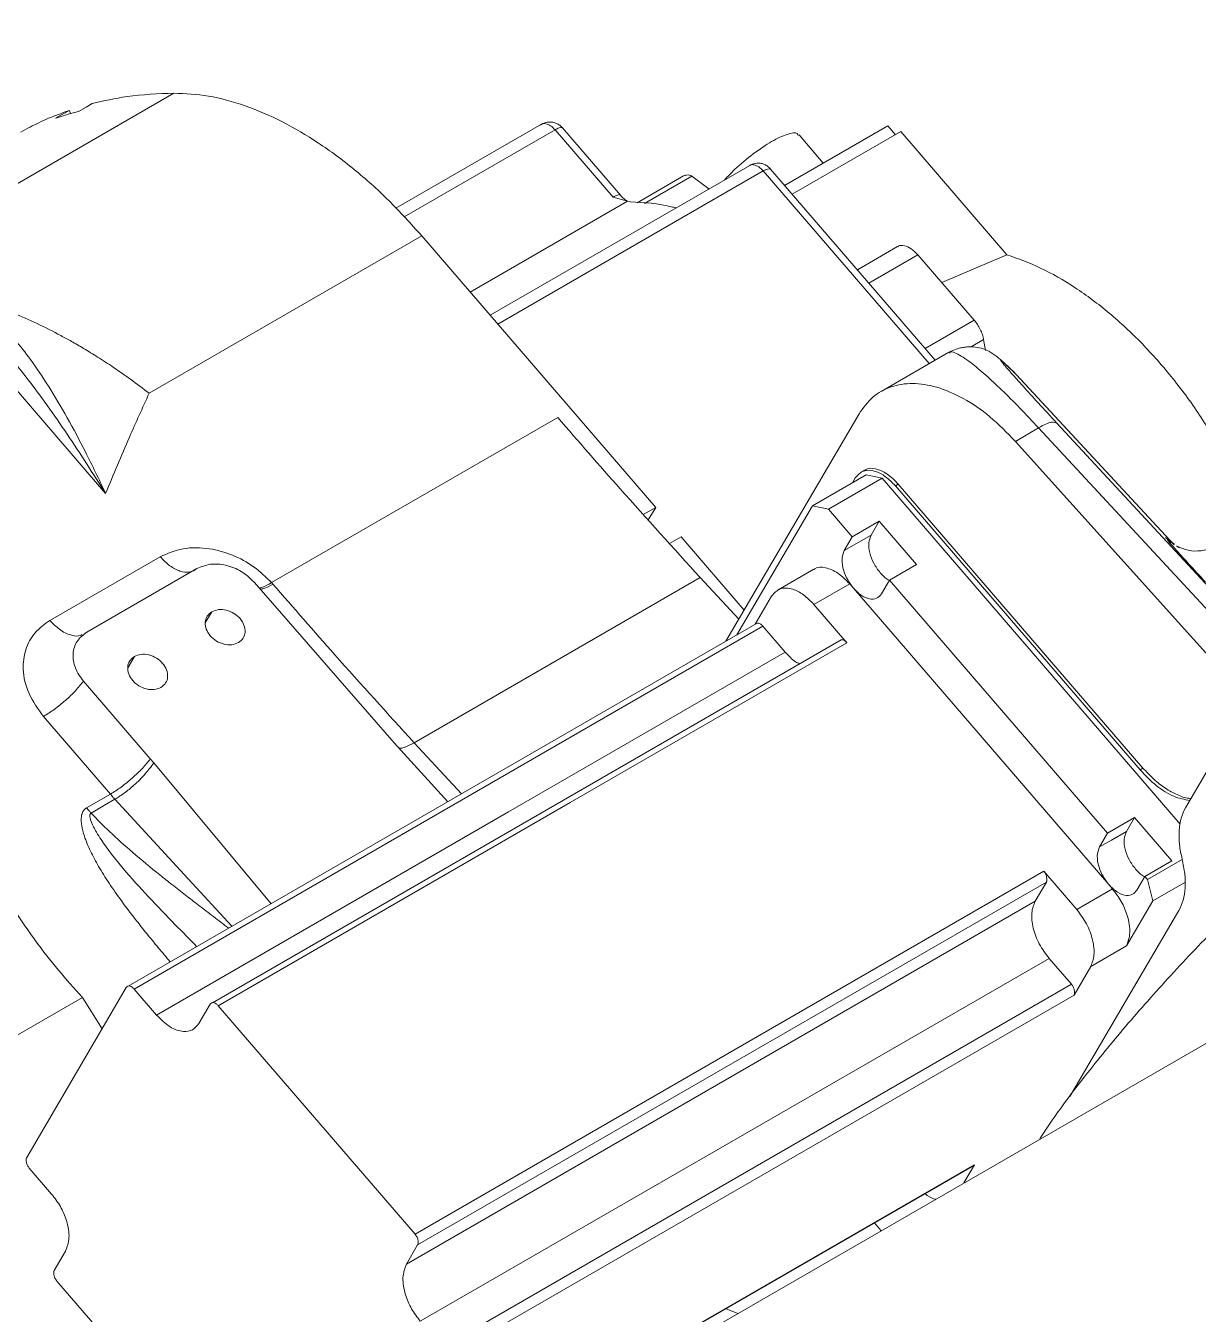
# Model space of a CAD drawing. Header units: millimetres. Extents: x 169 to 14583, y -399 to 10804.
# Drawn here: x 3768.3 to 3907.4, y 9271.6 to 9424.5 of the extents above; entities that cross this region are included whole.
import ezdxf

# ---------------------------------------------------------------- set-up
doc = ezdxf.new("R2010")
doc.units = ezdxf.units.MM
doc.header["$LTSCALE"] = 35

msp = doc.modelspace()

# ---------------------------------------------------------------- linework, layer by layer
at = {"color": 7, "linetype": 'Continuous', "lineweight": 18}
for p, q in [((3729.97, 9424.532), (3777.773, 9369.038)), ((3785.882, 9416.538), (3754.914, 9398.661)), ((3773.641, 9414.113), (3773.461, 9414.491)), ((3768.551, 9412.385), (3767.707, 9411.897)), ((3829.494, 9412.848), (3812.222, 9402.877)), ((3838.858, 9404.422), (3831.981, 9412.405)), ((3858.341, 9405.591), (3870.576, 9412.654)), ((3870.576, 9412.654), (3871.483, 9411.601)), ((3813.187, 9401.846), (3831.104, 9412.19)), ((3831.104, 9412.19), (3837.981, 9404.206)), ((3859.248, 9404.538), (3872.116, 9411.967)), ((3862.931, 9408.241), (3860.047, 9411.589)), ((3872.116, 9411.967), (3884.703, 9397.356)), ((3854.195, 9407.96), (3823.401, 9390.183)), ((3855.805, 9407.302), (3824.314, 9389.123)), ((3846.357, 9406.727), (3840.824, 9403.533)), ((3841.708, 9403.427), (3847.341, 9406.679)), ((3849.351, 9405.164), (3847.341, 9406.679)), ((3855.805, 9407.302), (3875.499, 9384.438)), ((3876.21, 9384.848), (3856.682, 9407.518)), ((3821.033, 9392.932), (3839.703, 9403.71)), ((3837.981, 9404.206), (3839.703, 9403.71)), ((3839.703, 9403.71), (3840.051, 9403.626)), ((3815.289, 9399.6), (3782.943, 9380.927)), ((3843.039, 9367.386), (3815.289, 9399.6)), ((3871.749, 9398.334), (3866.97, 9395.575)), ((3868.34, 9393.984), (3874.163, 9397.346)), ((3874.163, 9397.346), (3880.833, 9389.604)), ((3884.703, 9397.356), (3876.989, 9394.066)), ((3875.009, 9386.242), (3880.833, 9389.604)), ((3880.459, 9386.428), (3881.95, 9387.289)), ((3881.95, 9387.289), (3882.17, 9385.981)), ((3877.832, 9385.785), (3869.789, 9381.141)), ((3884.357, 9384.501), (3884.572, 9384.338)), ((3885.636, 9383.328), (3884.381, 9384.533)), ((3884.572, 9384.338), (3885.827, 9383.133)), ((3885.827, 9383.133), (3904.558, 9362.92)), ((3904.559, 9362.92), (3885.839, 9383.12)), ((3797.473, 9358.456), (3831.416, 9378.051)), ((3851.383, 9351.52), (3867.167, 9378.473)), ((3890.648, 9377.37), (3916.283, 9349.681)), ((3885.723, 9375.218), (3888.477, 9376.808)), ((3888.477, 9376.808), (3917.171, 9345.815)), ((3861.632, 9367.563), (3867.996, 9371.237)), ((3867.807, 9371.79), (3867.454, 9371.586)), ((3867.996, 9371.237), (3869.896, 9370.861)), ((3863.532, 9367.187), (3869.896, 9370.861)), ((3866.394, 9370.312), (3866.727, 9370.88)), ((3869.896, 9370.861), (3905.273, 9329.792)), ((3871.477, 9369.94), (3871.831, 9370.144)), ((3871.477, 9369.94), (3900.507, 9336.24)), ((3871.831, 9370.144), (3900.861, 9336.444)), ((3843.039, 9367.386), (3841.57, 9366.538)), ((3842.16, 9365.885), (3843.039, 9367.386)), ((3852.673, 9352.265), (3861.632, 9367.563)), ((3861.632, 9367.563), (3863.532, 9367.187)), ((3863.532, 9367.187), (3866.372, 9363.89)), ((3866.372, 9363.89), (3869.554, 9365.727)), ((3869.554, 9365.727), (3868.597, 9364.093)), ((3873.971, 9360.599), (3869.554, 9365.727)), ((3846.068, 9363.869), (3844.697, 9363.077)), ((3853.537, 9355.198), (3846.068, 9363.869)), ((3865.415, 9362.256), (3868.597, 9364.093)), ((3866.372, 9363.89), (3865.415, 9362.256)), ((3903.794, 9363.579), (3903.542, 9363.788)), ((3904.197, 9363.192), (3903.794, 9363.579)), ((3903.794, 9363.579), (3904.016, 9363.427)), ((3904.016, 9363.427), (3904.611, 9363.019)), ((3905.188, 9362.595), (3904.866, 9362.782)), ((3784.244, 9361.526), (3771.163, 9353.974)), ((3870.789, 9358.762), (3873.971, 9360.599)), ((3775.53, 9352.564), (3788.612, 9360.115)), ((3814.397, 9339.453), (3848.338, 9359.047)), ((3848.338, 9359.047), (3852.894, 9354.1)), ((3861.801, 9360.043), (3857.558, 9357.594)), ((3795.438, 9358.46), (3795.36, 9358.549)), ((3812.013, 9339.459), (3795.438, 9358.46)), ((3866.066, 9358.299), (3861.823, 9355.85)), ((3866.507, 9357.786), (3866.066, 9358.299)), ((3866.507, 9357.786), (3896.8, 9322.62)), ((3869.833, 9357.128), (3870.789, 9358.762)), ((3896.664, 9328.724), (3870.789, 9358.762)), ((3856.788, 9356.846), (3854.837, 9353.514)), ((3861.823, 9355.85), (3865.736, 9351.307)), ((3790.379, 9354.992), (3789.602, 9353.665)), ((3855.063, 9353.645), (3780.463, 9310.579)), ((3855.76, 9353.281), (3781.161, 9310.216)), ((3858.411, 9350.204), (3855.76, 9353.281)), ((3775.295, 9352.446), (3775.53, 9352.564)), ((3865.038, 9351.671), (3790.438, 9308.605)), ((3781.186, 9349.685), (3780.409, 9348.358)), ((3783.079, 9337.531), (3775.142, 9346.744)), ((3770.402, 9342.566), (3778.339, 9333.352)), ((3818.365, 9332.43), (3812.013, 9339.459)), ((3819.997, 9333.372), (3814.397, 9339.453)), ((3910.829, 9340.159), (3905.89, 9331.724)), ((3797.431, 9320.345), (3783.478, 9337.063)), ((3900.507, 9336.24), (3900.861, 9336.444)), ((3778.339, 9333.352), (3775.513, 9331.72)), ((3899.846, 9330.561), (3896.664, 9328.724)), ((3899.846, 9330.561), (3898.889, 9328.927)), ((3904.264, 9325.433), (3899.846, 9330.561)), ((3896.664, 9328.724), (3895.707, 9327.09)), ((3901.082, 9323.596), (3904.264, 9325.433)), ((3905.511, 9325.604), (3901.397, 9323.23)), ((3814.486, 9281.135), (3889.086, 9324.2)), ((3892.999, 9319.658), (3889.086, 9324.2)), ((3814.799, 9279.857), (3889.398, 9322.923)), ((3889.398, 9322.923), (3888.059, 9320.635)), ((3896.8, 9322.62), (3897.242, 9322.107)), ((3900.125, 9321.962), (3901.082, 9323.596)), ((3901.397, 9323.23), (3901.082, 9323.596)), ((3902.022, 9320.675), (3901.397, 9323.23)), ((3902.022, 9320.675), (3905.843, 9322.881)), ((3813.459, 9277.57), (3888.059, 9320.635)), ((3897.242, 9322.107), (3892.999, 9319.658)), ((3898.896, 9315.338), (3902.022, 9320.675)), ((3905.121, 9319.549), (3892.191, 9297.47)), ((3894.653, 9312.888), (3898.896, 9315.338)), ((3815.113, 9270.8), (3889.713, 9313.866)), ((3889.713, 9313.866), (3892.364, 9310.789)), ((3892.676, 9309.512), (3894.653, 9312.888)), ((3780.211, 9310.404), (3768.41, 9290.252)), ((3781.161, 9310.216), (3783.811, 9307.139)), ((3817.764, 9267.723), (3892.364, 9310.789)), ((3757.963, 9299.388), (3775.015, 9309.232)), ((3775.015, 9309.232), (3777.351, 9305.52)), ((3788.846, 9306.142), (3790.186, 9308.43)), ((3818.076, 9266.446), (3892.676, 9309.512)), ((3791.136, 9308.242), (3814.486, 9281.135)), ((3913.062, 9306.517), (3844.532, 9266.956)), ((3771.372, 9285.898), (3768.722, 9288.975)), ((3880.875, 9289.36), (3843.713, 9267.907)), ((3843.73, 9267.887), (3880.623, 9289.184)), ((3879.615, 9287.209), (3880.875, 9289.36)), ((3869.781, 9281.532), (3869.002, 9282.476)), ((3814.799, 9279.857), (3813.459, 9277.57)), ((3771.687, 9276.841), (3773.027, 9279.128)), ((3795.35, 9248.456), (3771.999, 9275.564)), ((3852.777, 9271.715), (3851.328, 9272.303))]:
    msp.add_line(p, q, dxfattribs=at)
at = {"color": 7, "linetype": 'Continuous', "lineweight": 18, "flags": 128}
for points in [[(3773.461, 9414.491), (3772.55, 9413.965), (3771.835, 9413.552)], [(3774.539, 9414.36), (3775.45, 9414.886), (3776.165, 9415.299)], [(3915.072, 9342.608), (3898.637, 9360.87), (3885.723, 9375.218)], [(3791.136, 9308.242), (3832.912, 9332.358), (3865.736, 9351.307)], [(3783.811, 9307.139), (3825.587, 9331.255), (3858.411, 9350.204)], [(3776.054, 9331.112), (3777.637, 9332.026), (3778.881, 9332.744)], [(3778.881, 9332.744), (3787.584, 9323.292), (3792.755, 9317.675)], [(3898.889, 9328.927), (3897.107, 9327.899), (3895.707, 9327.09)]]:
    msp.add_lwpolyline(points, dxfattribs=at)
at = {"color": 7, "linetype": 'Continuous', "lineweight": 18}
for points, knots in [([(3785.882, 9416.538), (3784.005, 9416.46), (3780.655, 9416.321), (3777.537, 9415.611), (3776.165, 9415.299)], [0, 0, 0, 0, 0.5599701, 1, 1, 1, 1]), ([(3815.289, 9399.6), (3813.994, 9401.033), (3811.403, 9403.901), (3807.264, 9407.581), (3803.028, 9410.722), (3798.677, 9413.276), (3794.299, 9415.152), (3789.952, 9416.347), (3787.238, 9416.475), (3785.882, 9416.538)], [0, 0, 0, 0, 0.1400043, 0.2800086, 0.420013, 0.5600173, 0.7066782, 0.8533391, 1, 1, 1, 1]), ([(3773.461, 9414.491), (3772.519, 9414.146), (3770.837, 9413.531), (3769.25, 9412.735), (3768.551, 9412.385)], [0, 0, 0, 0, 0.5599902, 1, 1, 1, 1]), ([(3771.835, 9413.552), (3772.333, 9413.716), (3773.223, 9414.01), (3774.137, 9414.253), (3774.539, 9414.36)], [0, 0, 0, 0, 0.559992, 1, 1, 1, 1]), ([(3831.972, 9412.404), (3831.952, 9412.431), (3831.837, 9412.584), (3831.566, 9412.799), (3831.169, 9413.008), (3830.63, 9413.139), (3829.976, 9413.1), (3829.543, 9412.864), (3829.342, 9412.755)], [0, 0, 0, 0, 0.03543042, 0.19740772, 0.34971874, 0.49545748, 0.76561628, 1, 1, 1, 1]), ([(3831.104, 9412.19), (3830.928, 9412.366), (3830.577, 9412.72), (3830.022, 9412.935), (3829.641, 9412.966), (3829.517, 9412.847), (3829.503, 9412.835)], [0, 0, 0, 0, 0.3206408, 0.6412816, 0.9619224, 1, 1, 1, 1]), ([(3831.954, 9412.382), (3831.945, 9412.407), (3831.911, 9412.498), (3831.621, 9412.454), (3831.276, 9412.278), (3831.104, 9412.19)], [0, 0, 0, 0, 0.15640316, 0.57820157, 1, 1, 1, 1]), ([(3851.211, 9406.237), (3851.597, 9406.651), (3852.595, 9407.722), (3854.632, 9409.394), (3856.867, 9410.903), (3858.696, 9411.736), (3859.789, 9411.935), (3859.912, 9411.596), (3859.945, 9411.504)], [0, 0, 0, 0, 0.1260183, 0.325974, 0.525934, 0.7258896, 0.9258496, 1, 1, 1, 1]), ([(3856.673, 9407.516), (3856.652, 9407.544), (3856.538, 9407.697), (3856.267, 9407.911), (3855.87, 9408.12), (3855.331, 9408.252), (3854.677, 9408.213), (3854.244, 9407.977), (3854.043, 9407.867)], [0, 0, 0, 0, 0.0352793, 0.197282, 0.3496169, 0.4953784, 0.7655796, 1, 1, 1, 1]), ([(3855.804, 9407.302), (3855.629, 9407.479), (3855.278, 9407.832), (3854.723, 9408.048), (3854.342, 9408.078), (3854.217, 9407.959), (3854.204, 9407.947)], [0, 0, 0, 0, 0.3206408, 0.6412816, 0.9619224, 1, 1, 1, 1]), ([(3847.341, 9406.679), (3847.252, 9406.728), (3847.059, 9406.835), (3846.705, 9406.845), (3846.477, 9406.759), (3846.361, 9406.716)], [0, 0, 0, 0, 0.29715, 0.6427677, 1, 1, 1, 1]), ([(3855.805, 9407.302), (3855.914, 9407.356), (3856.106, 9407.45), (3856.402, 9407.554), (3856.611, 9407.609), (3856.647, 9407.521), (3856.657, 9407.497)], [0, 0, 0, 0, 0.2502266, 0.4367456, 0.8437551, 1, 1, 1, 1]), ([(3837.981, 9404.206), (3838.172, 9404.301), (3838.554, 9404.493), (3838.825, 9404.513), (3838.845, 9404.422), (3838.847, 9404.412)], [0, 0, 0, 0, 0.4723309, 0.9446616, 1, 1, 1, 1]), ([(3839.629, 9403.763), (3839.542, 9403.814), (3839.336, 9403.935), (3839.042, 9404.211), (3838.877, 9404.401), (3838.858, 9404.422)], [0, 0, 0, 0, 0.3908726, 0.9327423, 1, 1, 1, 1]), ([(3840.051, 9403.626), (3841.684, 9403.552), (3843.446, 9403.471), (3845.316, 9402.952), (3845.453, 9402.914)], [0, 0, 0, 0, 0.9266123, 1, 1, 1, 1]), ([(3871.763, 9398.313), (3871.783, 9398.332), (3871.969, 9398.51), (3872.54, 9398.465), (3873.373, 9398.142), (3873.9, 9397.612), (3874.163, 9397.346)], [0, 0, 0, 0, 0.0381089, 0.358683, 0.6790152, 1, 1, 1, 1]), ([(3884.703, 9397.356), (3886.036, 9396.883), (3888.711, 9395.936), (3892.817, 9393.546), (3896.871, 9390.543), (3900.783, 9386.899), (3904.466, 9382.722), (3907.848, 9378.09), (3910.815, 9373.129), (3912.868, 9369.109), (3913.731, 9366.773), (3913.948, 9366.187)], [0, 0, 0, 0, 0.1196345, 0.2399903, 0.3603314, 0.4799834, 0.5996134, 0.7199751, 0.8403146, 0.9599673, 1, 1, 1, 1]), ([(3761.774, 9392.269), (3762.351, 9391.841), (3763.568, 9390.939), (3765.304, 9389.259), (3767.095, 9387.251), (3769.017, 9384.752), (3771.086, 9381.677), (3773.252, 9378.025), (3775.514, 9373.79), (3776.981, 9370.704), (3777.773, 9369.038)], [0, 0, 0, 0, 0.0813061, 0.1713613, 0.2704143, 0.3785854, 0.5132701, 0.6640892, 0.818727, 1, 1, 1, 1]), ([(3782.943, 9380.927), (3782.21, 9381.485), (3780.81, 9382.551), (3778.761, 9383.973), (3776.9, 9385.187), (3775.237, 9386.206), (3773.785, 9387.047), (3771.021, 9388.563), (3767.014, 9390.495), (3763.457, 9391.699), (3761.774, 9392.269)], [0, 0, 0, 0, 0.1091573, 0.2084611, 0.2976255, 0.3764508, 0.4448071, 0.5026175, 0.7647233, 1, 1, 1, 1]), ([(3880.833, 9389.604), (3880.969, 9389.432), (3881.241, 9389.091), (3881.566, 9388.503), (3881.82, 9387.892), (3881.906, 9387.491), (3881.95, 9387.289)], [0, 0, 0, 0, 0.2508147, 0.499123, 0.7478341, 1, 1, 1, 1]), ([(3777.773, 9369.038), (3776.268, 9371.401), (3773.259, 9376.122), (3769.043, 9382.066), (3766.208, 9385.495), (3765.077, 9386.863)], [0, 0, 0, 0, 0.375728, 0.7509202, 1, 1, 1, 1]), ([(3884.381, 9384.533), (3883.801, 9385.04), (3882.981, 9385.759), (3881.8, 9386.256), (3880.953, 9386.426), (3880.226, 9386.441), (3879.706, 9386.4), (3879.191, 9386.307), (3878.564, 9386.136), (3878.166, 9385.935), (3877.913, 9385.807)], [0, 0, 0, 0, 0.4134309, 0.5851754, 0.7155977, 0.7694098, 0.8191494, 0.8672668, 0.9154726, 1, 1, 1, 1]), ([(3877.886, 9385.693), (3877.945, 9385.755), (3878.084, 9385.903), (3878.674, 9385.688), (3879.462, 9385.252), (3880.584, 9384.454), (3882.088, 9383.209), (3884.069, 9381.371), (3886.196, 9379.251), (3887.726, 9377.612), (3888.477, 9376.808)], [0, 0, 0, 0, 0.0879818, 0.2087693, 0.3213517, 0.4256895, 0.5827865, 0.7243699, 0.864703, 1, 1, 1, 1]), ([(3890.648, 9377.37), (3889.89, 9378.191), (3888.369, 9379.838), (3886.545, 9381.844), (3885.189, 9383.361), (3884.312, 9384.374), (3883.923, 9384.871), (3883.973, 9384.9), (3884.372, 9384.526), (3884.572, 9384.338)], [0, 0, 0, 0, 0.1367384, 0.2743174, 0.4132404, 0.5535228, 0.7016428, 0.850595, 1, 1, 1, 1]), ([(3867.167, 9378.473), (3867.68, 9379.189), (3868.708, 9380.619), (3870.915, 9381.811), (3873.488, 9382.221), (3876.41, 9381.767), (3879.536, 9380.425), (3882.744, 9378.264), (3884.73, 9376.233), (3885.723, 9375.218)], [0, 0, 0, 0, 0.1400116, 0.2800232, 0.4200347, 0.5600463, 0.7066975, 0.8533488, 1, 1, 1, 1]), ([(3777.773, 9369.038), (3778.703, 9371.266), (3780.369, 9375.257), (3782.154, 9379.189), (3782.943, 9380.927)], [0, 0, 0, 0, 0.5580897, 1, 1, 1, 1]), ([(3848.338, 9359.047), (3845.151, 9362.542), (3839.459, 9368.782), (3833.874, 9375.219), (3831.416, 9378.051)], [0, 0, 0, 0, 0.5599965, 1, 1, 1, 1]), ([(3888.477, 9376.808), (3888.772, 9376.973), (3889.359, 9377.3), (3890.175, 9377.563), (3890.472, 9377.442), (3890.648, 9377.37)], [0, 0, 0, 0, 0.2924101, 0.5800578, 1, 1, 1, 1]), ([(3866.727, 9370.88), (3867.02, 9371.211), (3867.607, 9371.872), (3868.977, 9371.786), (3870.33, 9371.113), (3871.094, 9370.331), (3871.477, 9369.94)], [0, 0, 0, 0, 0.27961895, 0.55923791, 0.77961895, 1, 1, 1, 1]), ([(3867.83, 9371.757), (3867.863, 9371.788), (3868.173, 9372.084), (3869.125, 9372.009), (3870.513, 9371.47), (3871.391, 9370.586), (3871.831, 9370.144)], [0, 0, 0, 0, 0.0381009, 0.3587002, 0.6791542, 1, 1, 1, 1]), ([(3868.597, 9364.093), (3868.484, 9363.805), (3868.258, 9363.228), (3868.397, 9362.003), (3868.88, 9360.724), (3869.659, 9359.598), (3870.356, 9358.89), (3870.731, 9358.737), (3870.786, 9358.715)], [0, 0, 0, 0, 0.1935296, 0.3865987, 0.579884, 0.773157, 0.9664423, 1, 1, 1, 1]), ([(3903.757, 9363.515), (3903.783, 9363.482), (3903.891, 9363.34), (3904.678, 9362.453), (3906.151, 9360.825), (3907.571, 9359.284), (3908.286, 9358.51)], [0, 0, 0, 0, 0.083775, 0.3539339, 0.6750388, 1, 1, 1, 1]), ([(3797.473, 9358.456), (3796.792, 9359.115), (3795.43, 9360.432), (3792.836, 9361.809), (3789.941, 9362.618), (3786.867, 9362.656), (3785.118, 9361.903), (3784.244, 9361.526)], [0, 0, 0, 0, 0.1867515, 0.3735864, 0.5603133, 0.7801813, 1, 1, 1, 1]), ([(3865.415, 9362.256), (3865.293, 9361.928), (3865.049, 9361.272), (3865.273, 9359.959), (3865.782, 9358.74), (3866.266, 9358.104), (3866.507, 9357.786)], [0, 0, 0, 0, 0.2796189, 0.5592379, 0.7796189, 1, 1, 1, 1]), ([(3910.359, 9363.337), (3909.98, 9363.073), (3909.192, 9362.527), (3907.75, 9362.167), (3906.218, 9362.198), (3905.285, 9362.599), (3904.822, 9362.798)], [0, 0, 0, 0, 0.2340014, 0.485483, 0.7447034, 1, 1, 1, 1]), ([(3861.825, 9360.008), (3861.86, 9360.041), (3862.189, 9360.356), (3863.199, 9360.275), (3864.669, 9359.703), (3865.6, 9358.767), (3866.066, 9358.299)], [0, 0, 0, 0, 0.0383277, 0.358728, 0.6792811, 1, 1, 1, 1]), ([(3796.007, 9357.808), (3796.13, 9357.827), (3796.489, 9357.883), (3797.083, 9358.229), (3797.473, 9358.456)], [0, 0, 0, 0, 0.3433213, 1, 1, 1, 1]), ([(3797.628, 9358.28), (3797.229, 9358.063), (3796.621, 9357.733), (3796.251, 9357.689), (3796.123, 9357.675)], [0, 0, 0, 0, 0.6562558, 1, 1, 1, 1]), ([(3797.628, 9358.28), (3797.599, 9358.313), (3797.548, 9358.372), (3797.496, 9358.43), (3797.473, 9358.456)], [0, 0, 0, 0, 0.5599997, 1, 1, 1, 1]), ([(3814.397, 9339.453), (3811.239, 9342.916), (3805.599, 9349.098), (3800.063, 9355.475), (3797.628, 9358.28)], [0, 0, 0, 0, 0.5599966, 1, 1, 1, 1]), ([(3856.788, 9356.846), (3857.099, 9357.196), (3857.721, 9357.897), (3859.173, 9357.806), (3860.607, 9357.092), (3861.418, 9356.264), (3861.823, 9355.85)], [0, 0, 0, 0, 0.279619, 0.5592379, 0.7796189, 1, 1, 1, 1]), ([(3869.833, 9357.128), (3869.653, 9356.917), (3869.294, 9356.494), (3868.414, 9356.457), (3867.426, 9356.865), (3866.814, 9357.479), (3866.507, 9357.786)], [0, 0, 0, 0, 0.2503077, 0.5000197, 0.7499119, 1, 1, 1, 1]), ([(3790.379, 9354.992), (3790.171, 9354.83), (3789.756, 9354.508), (3789.532, 9353.745), (3789.66, 9352.913), (3790.142, 9352.113), (3790.901, 9351.473), (3791.815, 9351.094), (3792.769, 9351.01), (3793.279, 9351.222), (3793.534, 9351.328)], [0, 0, 0, 0, 0.125, 0.25, 0.375, 0.5, 0.625, 0.75, 0.875, 1, 1, 1, 1]), ([(3793.534, 9351.328), (3793.742, 9351.489), (3794.157, 9351.812), (3794.381, 9352.575), (3794.252, 9353.407), (3793.77, 9354.207), (3793.012, 9354.847), (3792.097, 9355.226), (3791.144, 9355.31), (3790.634, 9355.098), (3790.379, 9354.992)], [0, 0, 0, 0, 0.125, 0.25, 0.375, 0.5, 0.625, 0.75, 0.875, 1, 1, 1, 1]), ([(3771.163, 9353.974), (3770.527, 9353.512), (3769.257, 9352.588), (3768.182, 9350.536), (3767.852, 9348.064), (3768.481, 9345.241), (3769.762, 9343.457), (3770.402, 9342.566)], [0, 0, 0, 0, 0.1867533, 0.3735952, 0.5603225, 0.7801874, 1, 1, 1, 1]), ([(3771.163, 9353.974), (3771.59, 9353.543), (3772.444, 9352.68), (3773.717, 9352.156), (3774.574, 9352.061), (3774.894, 9352.241), (3774.962, 9352.28)], [0, 0, 0, 0, 0.33349687, 0.66699375, 0.9296432, 1, 1, 1, 1]), ([(3855.071, 9353.622), (3855.12, 9353.629), (3855.249, 9353.646), (3855.452, 9353.555), (3855.635, 9353.417), (3855.718, 9353.327), (3855.76, 9353.281)], [0, 0, 0, 0, 0.2376241, 0.624811, 0.810165, 1, 1, 1, 1]), ([(3865.736, 9351.307), (3865.638, 9351.403), (3865.442, 9351.594), (3865.186, 9351.694), (3865.073, 9351.665), (3865.044, 9351.657)], [0, 0, 0, 0, 0.4255033, 0.8510067, 1, 1, 1, 1]), ([(3781.186, 9349.685), (3780.979, 9349.524), (3780.563, 9349.202), (3780.34, 9348.438), (3780.468, 9347.606), (3780.95, 9346.806), (3781.708, 9346.166), (3782.623, 9345.787), (3783.576, 9345.704), (3784.087, 9345.916), (3784.342, 9346.022)], [0, 0, 0, 0, 0.125, 0.25, 0.375, 0.5, 0.625, 0.75, 0.875, 1, 1, 1, 1]), ([(3784.342, 9346.022), (3784.549, 9346.183), (3784.965, 9346.505), (3785.188, 9347.268), (3785.06, 9348.101), (3784.578, 9348.9), (3783.819, 9349.541), (3782.905, 9349.919), (3781.951, 9350.003), (3781.441, 9349.791), (3781.186, 9349.685)], [0, 0, 0, 0, 0.125, 0.25, 0.375, 0.5, 0.625, 0.75, 0.875, 1, 1, 1, 1]), ([(3860.102, 9348.822), (3859.949, 9348.893), (3859.364, 9349.167), (3858.815, 9349.764), (3858.411, 9350.204)], [0, 0, 0, 0, 0.2626645, 1, 1, 1, 1]), ([(3812.588, 9338.822), (3812.6, 9338.818), (3812.767, 9338.754), (3813.373, 9338.928), (3814.056, 9339.278), (3814.397, 9339.453)], [0, 0, 0, 0, 0.036086, 0.518043, 1, 1, 1, 1]), ([(3783.478, 9337.063), (3783.404, 9337.151), (3783.272, 9337.307), (3783.138, 9337.462), (3783.079, 9337.531)], [0, 0, 0, 0, 0.5599635, 1, 1, 1, 1]), ([(3783.478, 9337.063), (3783.163, 9336.626), (3782.534, 9335.753), (3781.243, 9334.476), (3779.982, 9333.435), (3779.248, 9332.974), (3778.881, 9332.744)], [0, 0, 0, 0, 0.279712, 0.5594241, 0.7797121, 1, 1, 1, 1]), ([(3900.507, 9336.24), (3901.149, 9335.572), (3902.434, 9334.238), (3904.516, 9332.963), (3905.788, 9332.719), (3906.404, 9332.602)], [0, 0, 0, 0, 0.3403058, 0.6806116, 1, 1, 1, 1]), ([(3900.861, 9336.444), (3901.283, 9335.987), (3902.133, 9335.069), (3903.518, 9334.01), (3904.906, 9333.253), (3905.936, 9332.866), (3906.448, 9332.843), (3906.543, 9332.839)], [0, 0, 0, 0, 0.2354485, 0.4733425, 0.7111532, 0.9467027, 1, 1, 1, 1]), ([(3778.339, 9333.352), (3778.439, 9333.237), (3778.618, 9333.031), (3778.801, 9332.832), (3778.881, 9332.744)], [0, 0, 0, 0, 0.55999655, 1, 1, 1, 1]), ([(3775.513, 9331.72), (3775.432, 9331.664), (3775.26, 9331.545), (3775.086, 9331.302), (3774.99, 9331.075), (3774.942, 9330.903), (3774.885, 9330.635), (3774.863, 9330.214), (3774.949, 9329.404), (3775.271, 9328.185), (3775.959, 9326.558), (3776.959, 9324.699), (3778.206, 9322.716), (3779.714, 9320.57), (3781.23, 9318.579), (3782.685, 9316.757), (3784.027, 9315.123), (3784.967, 9314.006), (3785.452, 9313.429)], [0, 0, 0, 0, 0.0154468, 0.0329116, 0.0481324, 0.0556343, 0.0617084, 0.0920477, 0.1212437, 0.1850938, 0.275577, 0.369939, 0.4756839, 0.5927823, 0.721191, 0.807996, 0.900957, 1, 1, 1, 1]), ([(3775.513, 9331.72), (3775.613, 9331.605), (3775.792, 9331.399), (3775.974, 9331.2), (3776.054, 9331.112)], [0, 0, 0, 0, 0.5599965, 1, 1, 1, 1]), ([(3905.89, 9331.724), (3905.703, 9331.337), (3905.328, 9330.56), (3905.115, 9329.065), (3905.129, 9327.419), (3905.38, 9326.229), (3905.505, 9325.637)], [0, 0, 0, 0, 0.2485831, 0.4997889, 0.7511484, 1, 1, 1, 1]), ([(3788.607, 9315.251), (3787.749, 9316.117), (3785.809, 9318.076), (3782.851, 9321.142), (3779.841, 9324.478), (3777.587, 9327.328), (3776.341, 9329.371), (3775.935, 9330.371), (3775.886, 9330.82), (3775.943, 9331.023), (3776.018, 9331.084), (3776.054, 9331.112)], [0, 0, 0, 0, 0.1729861, 0.3909622, 0.6059668, 0.8163808, 0.9172563, 0.9634918, 0.9834647, 0.992112, 1, 1, 1, 1]), ([(3776.054, 9331.112), (3776.777, 9330.37), (3778.343, 9328.763), (3781.087, 9326.322), (3783.587, 9324.254), (3785.704, 9322.575), (3787.231, 9321.382), (3788.874, 9320.117), (3790.582, 9318.811), (3791.781, 9317.894), (3792.385, 9317.432)], [0, 0, 0, 0, 0.1484322, 0.3214207, 0.5182983, 0.6040019, 0.6997884, 0.7891849, 0.893761, 1, 1, 1, 1]), ([(3901.078, 9323.548), (3901.023, 9323.571), (3900.648, 9323.723), (3899.951, 9324.433), (3899.172, 9325.557), (3898.69, 9326.837), (3898.551, 9328.063), (3898.776, 9328.639), (3898.889, 9328.927)], [0, 0, 0, 0, 0.03352715, 0.22682173, 0.4201163, 0.61341085, 0.80670544, 1, 1, 1, 1]), ([(3895.707, 9327.09), (3895.585, 9326.762), (3895.341, 9326.106), (3895.565, 9324.793), (3896.075, 9323.574), (3896.558, 9322.938), (3896.8, 9322.62)], [0, 0, 0, 0, 0.2796189, 0.5592379, 0.7796189, 1, 1, 1, 1]), ([(3905.505, 9325.637), (3905.63, 9325.045), (3905.881, 9323.855), (3905.896, 9322.21), (3905.683, 9320.714), (3905.308, 9319.936), (3905.121, 9319.549)], [0, 0, 0, 0, 0.2485831, 0.4997889, 0.7511484, 1, 1, 1, 1]), ([(3916.315, 9324.183), (3914.192, 9322.124), (3909.947, 9318.007), (3904.09, 9311.832), (3898.697, 9305.759), (3893.934, 9299.896), (3890.539, 9295.407), (3889.002, 9293.029), (3888.588, 9292.388)], [0, 0, 0, 0, 0.1862555, 0.372511, 0.5587665, 0.745022, 0.9312775, 1, 1, 1, 1]), ([(3889.086, 9324.2), (3889.126, 9324.151), (3889.204, 9324.054), (3889.336, 9323.827), (3889.446, 9323.522), (3889.482, 9323.231), (3889.453, 9323.036), (3889.417, 9322.961), (3889.398, 9322.923)], [0, 0, 0, 0, 0.1239627, 0.2452283, 0.4990231, 0.7534536, 0.8752545, 1, 1, 1, 1]), ([(3896.8, 9322.62), (3897.145, 9322.28), (3897.835, 9321.599), (3898.86, 9321.267), (3899.662, 9321.392), (3899.97, 9321.772), (3900.125, 9321.962)], [0, 0, 0, 0, 0.279619, 0.5592379, 0.779619, 1, 1, 1, 1]), ([(3775.015, 9309.232), (3774.058, 9310.301), (3772.145, 9312.439), (3768.91, 9316.565), (3766.814, 9319.772), (3765.533, 9321.732)], [0, 0, 0, 0, 0.2800606, 0.5601211, 1, 1, 1, 1]), ([(3888.059, 9320.635), (3887.888, 9320.199), (3887.546, 9319.325), (3887.76, 9317.474), (3888.474, 9315.523), (3889.3, 9314.418), (3889.713, 9313.866)], [0, 0, 0, 0, 0.2500204, 0.4999888, 0.7498503, 1, 1, 1, 1]), ([(3898.896, 9315.338), (3899.081, 9315.834), (3899.451, 9316.828), (3899.111, 9318.817), (3898.34, 9320.663), (3897.608, 9321.626), (3897.242, 9322.107)], [0, 0, 0, 0, 0.279619, 0.5592379, 0.7796189, 1, 1, 1, 1]), ([(3894.653, 9312.888), (3894.824, 9313.325), (3895.166, 9314.199), (3894.952, 9316.05), (3894.238, 9318.001), (3893.412, 9319.105), (3892.999, 9319.658)], [0, 0, 0, 0, 0.2500204, 0.4999888, 0.7498503, 1, 1, 1, 1]), ([(3780.211, 9310.404), (3780.269, 9310.47), (3780.387, 9310.602), (3780.661, 9310.585), (3780.931, 9310.45), (3781.084, 9310.294), (3781.161, 9310.216)], [0, 0, 0, 0, 0.2796189, 0.5592379, 0.779619, 1, 1, 1, 1]), ([(3892.364, 9310.789), (3892.403, 9310.74), (3892.482, 9310.642), (3892.613, 9310.416), (3892.723, 9310.111), (3892.76, 9309.82), (3892.731, 9309.624), (3892.694, 9309.55), (3892.676, 9309.512)], [0, 0, 0, 0, 0.1239627, 0.2452283, 0.4990231, 0.7534536, 0.8752545, 1, 1, 1, 1]), ([(3790.186, 9308.43), (3790.245, 9308.496), (3790.362, 9308.628), (3790.636, 9308.611), (3790.907, 9308.476), (3791.06, 9308.32), (3791.136, 9308.242)], [0, 0, 0, 0, 0.2796189, 0.5592379, 0.779619, 1, 1, 1, 1]), ([(3783.811, 9307.139), (3784.334, 9306.623), (3785.379, 9305.593), (3786.931, 9305.089), (3788.145, 9305.279), (3788.613, 9305.855), (3788.846, 9306.142)], [0, 0, 0, 0, 0.279619, 0.5592379, 0.7796189, 1, 1, 1, 1]), ([(3768.41, 9290.252), (3768.391, 9290.214), (3768.355, 9290.14), (3768.326, 9289.945), (3768.362, 9289.655), (3768.471, 9289.349), (3768.603, 9289.122), (3768.682, 9289.024), (3768.722, 9288.975)], [0, 0, 0, 0, 0.1239627, 0.2452283, 0.4990231, 0.7534536, 0.8752545, 1, 1, 1, 1]), ([(3880.875, 9289.36), (3880.852, 9289.328), (3880.806, 9289.265), (3880.72, 9289.203), (3880.647, 9289.206), (3880.614, 9289.207)], [0, 0, 0, 0, 0.36153993, 0.71521381, 1, 1, 1, 1]), ([(3773.027, 9279.128), (3773.212, 9279.625), (3773.582, 9280.619), (3773.241, 9282.607), (3772.471, 9284.454), (3771.738, 9285.416), (3771.372, 9285.898)], [0, 0, 0, 0, 0.279619, 0.5592379, 0.7796189, 1, 1, 1, 1]), ([(3874.992, 9285.964), (3875.085, 9285.876), (3875.499, 9285.482), (3875.933, 9285.367), (3876.27, 9285.277)], [0, 0, 0, 0, 0.2233624, 1, 1, 1, 1]), ([(3814.486, 9281.135), (3814.573, 9281.017), (3814.746, 9280.781), (3814.868, 9280.395), (3814.887, 9280.071), (3814.828, 9279.929), (3814.799, 9279.857)], [0, 0, 0, 0, 0.2796189, 0.5592379, 0.779619, 1, 1, 1, 1]), ([(3771.999, 9275.564), (3771.913, 9275.681), (3771.74, 9275.917), (3771.618, 9276.304), (3771.599, 9276.627), (3771.658, 9276.769), (3771.687, 9276.841)], [0, 0, 0, 0, 0.2796189, 0.5592379, 0.779619, 1, 1, 1, 1]), ([(3813.459, 9277.57), (3813.274, 9277.073), (3812.904, 9276.079), (3813.244, 9274.091), (3814.015, 9272.245), (3814.747, 9271.282), (3815.113, 9270.8)], [0, 0, 0, 0, 0.279619, 0.5592379, 0.7796189, 1, 1, 1, 1])]:
    msp.add_open_spline(points, degree=3, knots=knots, dxfattribs=at)
for points in [[(3784.244, 9361.526), (3784.623, 9361.139), (3785.38, 9360.364), (3786.613, 9359.745), (3787.765, 9359.593), (3788.329, 9359.941), (3788.612, 9360.115)], [(3788.612, 9360.115), (3789.124, 9360.33), (3790.149, 9360.758), (3792.052, 9360.601), (3793.926, 9359.882), (3794.882, 9358.993), (3795.36, 9358.549)], [(3775.142, 9346.744), (3774.775, 9347.265), (3774.039, 9348.307), (3773.81, 9350.024), (3774.257, 9351.577), (3775.106, 9352.235), (3775.53, 9352.564)], [(3770.402, 9342.566), (3770.824, 9342.83), (3771.668, 9343.358), (3773.016, 9344.456), (3774.257, 9345.64), (3774.847, 9346.376), (3775.142, 9346.744)], [(3783.079, 9337.531), (3782.784, 9337.163), (3782.194, 9336.427), (3780.952, 9335.243), (3779.605, 9334.144), (3778.761, 9333.616), (3778.339, 9333.352)]]:
    msp.add_open_spline(points, degree=3, dxfattribs=at)

doc.saveas('drawing.dxf')
